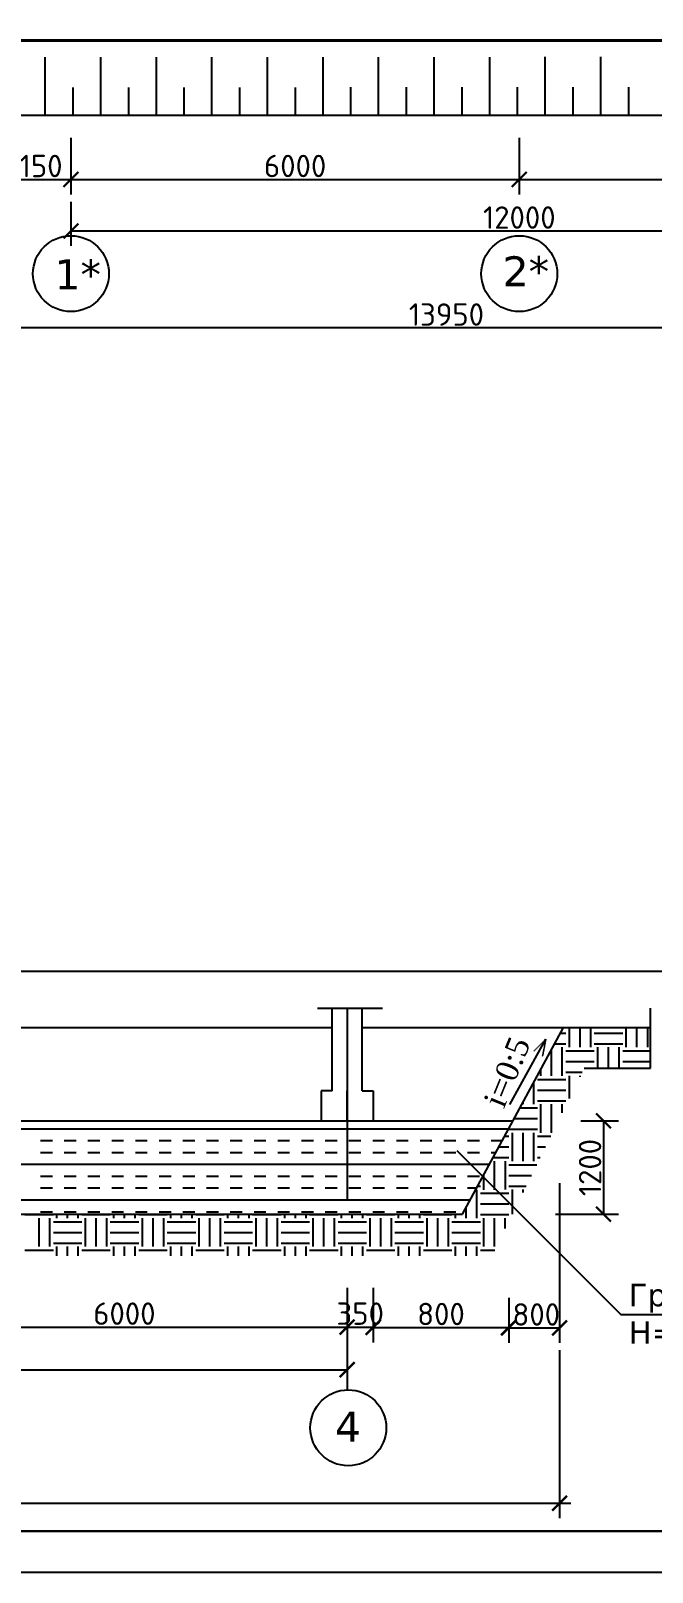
# Model space of a CAD drawing. Header units: millimetres. Extents: x 572274 to 2241483, y -888675 to -304135.
# Drawn here: x 801292 to 809607, y -667842 to -647212 of the extents above; entities that cross this region are included whole.
import ezdxf

# ---------------------------------------------------------------- set-up
doc = ezdxf.new("R2010")
doc.units = ezdxf.units.MM
doc.linetypes.add('ACAD_ISO10W100', pattern=[18, 12, -3, 0, -3])
doc.layers.add('RAMKA', color=19, linetype='Continuous')
doc.layers.add('ок', color=140, linetype='Continuous')
doc.styles.get("Standard").update_dxf_attribs({"font": 'isocpeur.ttf'})
doc.styles.add('TNRoman', font='timesbd.ttf')
doc.dimstyles.new('ISO-25$0', dxfattribs={"dimtxt": 300, "dimasz": 200, "dimexe": 100, "dimexo": 300, "dimgap": 50, "dimtad": 1, "dimdec": 0, "dimtxsty": 'Standard', "dimblk": 'OBLIQUE', "dimcen": 250, "dimdle": 150, "dimadec": 0, "dimazin": 0, "dimtfac": 1, "dimtdec": 0, "dimtmove": 0, "dimatfit": 3, "dimldrblk": 'OBLIQUE', "dimfxl": 1.25, "dimarcsym": 0})

# ---------------------------------------------------------------- blocks, each defined once
blk = doc.blocks.new('_ArchTick')
at = {"color": 0, "linetype": 'ByBlock', "const_width": 0.15}
blk.add_lwpolyline([(-0.5, -0.5), (0.5, 0.5)], dxfattribs=at)
blk = doc.blocks.new('*D1565')
at = {"layer": 'Defpoints', "color": 0, "lineweight": 25, "transparency": 16777216}
for p in [(801829, -648343), (800879, -648816), (801829, -649201)]:
    blk.add_point(p, dxfattribs=at)
at = {"layer": 'RAMKA', "color": 5, "lineweight": -2, "transparency": 16777216}
for p, q in [((801829, -648643), (801829, -649401)), ((800879, -649116), (800879, -649401)), ((800879, -649201), (801829, -649201))]:
    blk.add_line(p, q, dxfattribs=at)
at = {"layer": 'RAMKA', "color": 5, "lineweight": -2, "transparency": 16777216, "xscale": 200, "yscale": 200, "zscale": 200, "rotation": 180}
blk.add_blockref('_ArchTick', (800879, -649201), dxfattribs=at)
at = {"layer": 'RAMKA', "color": 5, "lineweight": -2, "transparency": 16777216, "xscale": 200, "yscale": 200, "zscale": 200}
blk.add_blockref('_ArchTick', (801829, -649201), dxfattribs=at)
at = {"layer": 'RAMKA', "color": 5, "transparency": 16777216, "insert": (801354, -649021), "char_height": 300, "attachment_point": 5}
blk.add_mtext('1150', dxfattribs=at)
blk = doc.blocks.new('*D1585')
at = {"layer": 'Defpoints', "color": 0, "lineweight": 25, "transparency": 16777216}
for p in [(801829, -648343), (807829, -648343), (807829, -649201)]:
    blk.add_point(p, dxfattribs=at)
at = {"layer": 'RAMKA', "color": 5, "lineweight": -2, "transparency": 16777216}
for p, q in [((801829, -648643), (801829, -649401)), ((807829, -648643), (807829, -649401)), ((801829, -649201), (807829, -649201))]:
    blk.add_line(p, q, dxfattribs=at)
at = {"layer": 'RAMKA', "color": 5, "lineweight": -2, "transparency": 16777216, "xscale": 200, "yscale": 200, "zscale": 200, "rotation": 180}
blk.add_blockref('_ArchTick', (801829, -649201), dxfattribs=at)
at = {"layer": 'RAMKA', "color": 5, "lineweight": -2, "transparency": 16777216, "xscale": 200, "yscale": 200, "zscale": 200}
blk.add_blockref('_ArchTick', (807829, -649201), dxfattribs=at)
at = {"layer": 'RAMKA', "color": 5, "transparency": 16777216, "insert": (804829, -649021), "char_height": 300, "attachment_point": 5}
blk.add_mtext('6000', dxfattribs=at)
blk = doc.blocks.new('*D1586')
at = {"layer": 'Defpoints', "color": 0, "lineweight": 25, "transparency": 16777216}
for p in [(813829, -648349), (807829, -648638), (813829, -649201)]:
    blk.add_point(p, dxfattribs=at)
at = {"layer": 'RAMKA', "color": 5, "lineweight": -2, "transparency": 16777216}
for p, q in [((813829, -648649), (813829, -649401)), ((807829, -648938), (807829, -649401)), ((807829, -649201), (813829, -649201))]:
    blk.add_line(p, q, dxfattribs=at)
at = {"layer": 'RAMKA', "color": 5, "lineweight": -2, "transparency": 16777216, "xscale": 200, "yscale": 200, "zscale": 200, "rotation": 180}
blk.add_blockref('_ArchTick', (807829, -649201), dxfattribs=at)
at = {"layer": 'RAMKA', "color": 5, "lineweight": -2, "transparency": 16777216, "xscale": 200, "yscale": 200, "zscale": 200}
blk.add_blockref('_ArchTick', (813829, -649201), dxfattribs=at)
at = {"layer": 'RAMKA', "color": 5, "transparency": 16777216, "insert": (810829, -649021), "char_height": 300, "attachment_point": 5}
blk.add_mtext('6000', dxfattribs=at)
blk = doc.blocks.new('*D1603')
at = {"layer": 'Defpoints', "color": 0, "lineweight": 25, "transparency": 16777216}
for p in [(799879, -649755), (813829, -649755), (799879, -651189)]:
    blk.add_point(p, dxfattribs=at)
at = {"layer": 'RAMKA', "color": 5, "lineweight": -2, "transparency": 16777216}
for p, q in [((799879, -650055), (799879, -651389)), ((813829, -650055), (813829, -651389)), ((813829, -651189), (799879, -651189))]:
    blk.add_line(p, q, dxfattribs=at)
at = {"layer": 'RAMKA', "color": 5, "lineweight": -2, "transparency": 16777216, "xscale": 200, "yscale": 200, "zscale": 200, "rotation": 180}
blk.add_blockref('_ArchTick', (799879, -651189), dxfattribs=at)
at = {"layer": 'RAMKA', "color": 5, "lineweight": -2, "transparency": 16777216, "xscale": 200, "yscale": 200, "zscale": 200}
blk.add_blockref('_ArchTick', (813829, -651189), dxfattribs=at)
at = {"layer": 'RAMKA', "color": 5, "transparency": 16777216, "insert": (806854, -651009), "char_height": 300, "attachment_point": 5}
blk.add_mtext('13950', dxfattribs=at)
blk = doc.blocks.new('*D1604')
at = {"layer": 'Defpoints', "color": 0, "lineweight": 25, "transparency": 16777216}
for p in [(799879, -648343), (842298, -655681), (842298, -659800)]:
    blk.add_point(p, dxfattribs=at)
at = {"layer": 'RAMKA', "color": 5, "lineweight": -2, "transparency": 16777216}
for p, q in [((799879, -648643), (799879, -660000)), ((842298, -655981), (842298, -660000)), ((799879, -659800), (842298, -659800))]:
    blk.add_line(p, q, dxfattribs=at)
at = {"layer": 'RAMKA', "color": 5, "lineweight": -2, "transparency": 16777216, "xscale": 200, "yscale": 200, "zscale": 200, "rotation": 180}
blk.add_blockref('_ArchTick', (799879, -659800), dxfattribs=at)
at = {"layer": 'RAMKA', "color": 5, "lineweight": -2, "transparency": 16777216, "xscale": 200, "yscale": 200, "zscale": 200}
blk.add_blockref('_ArchTick', (842298, -659800), dxfattribs=at)
at = {"layer": 'RAMKA', "color": 5, "transparency": 16777216, "insert": (821089, -659620), "char_height": 300, "attachment_point": 5}
blk.add_mtext('46430', dxfattribs=at)
blk = doc.blocks.new('*D1607')
at = {"layer": 'Defpoints', "color": 0, "lineweight": 25, "transparency": 16777216}
for p in [(813829, -649001), (801829, -649201), (813829, -649891)]:
    blk.add_point(p, dxfattribs=at)
at = {"layer": 'RAMKA', "color": 5, "lineweight": -2, "transparency": 16777216}
for p, q in [((813829, -649301), (813829, -650091)), ((801829, -649501), (801829, -650091)), ((801829, -649891), (813829, -649891))]:
    blk.add_line(p, q, dxfattribs=at)
at = {"layer": 'RAMKA', "color": 5, "lineweight": -2, "transparency": 16777216, "xscale": 200, "yscale": 200, "zscale": 200, "rotation": 180}
blk.add_blockref('_ArchTick', (801829, -649891), dxfattribs=at)
at = {"layer": 'RAMKA', "color": 5, "lineweight": -2, "transparency": 16777216, "xscale": 200, "yscale": 200, "zscale": 200}
blk.add_blockref('_ArchTick', (813829, -649891), dxfattribs=at)
at = {"layer": 'RAMKA', "color": 5, "transparency": 16777216, "insert": (807829, -649711), "char_height": 300, "attachment_point": 5}
blk.add_mtext('12000', dxfattribs=at)
blk = doc.blocks.new('*D1608')
at = {"layer": 'Defpoints', "color": 0, "lineweight": 25, "transparency": 16777216}
for p in [(807687, -663869), (805875, -664122), (807687, -664567)]:
    blk.add_point(p, dxfattribs=at)
at = {"layer": 'RAMKA', "color": 5, "lineweight": -2, "transparency": 16777216}
for p, q in [((807687, -664169), (807687, -664767)), ((805875, -664422), (805875, -664767)), ((805875, -664567), (807687, -664567))]:
    blk.add_line(p, q, dxfattribs=at)
at = {"layer": 'RAMKA', "color": 5, "lineweight": -2, "transparency": 16777216, "xscale": 200, "yscale": 200, "zscale": 200, "rotation": 180}
blk.add_blockref('_ArchTick', (805875, -664567), dxfattribs=at)
at = {"layer": 'RAMKA', "color": 5, "lineweight": -2, "transparency": 16777216, "xscale": 200, "yscale": 200, "zscale": 200}
blk.add_blockref('_ArchTick', (807687, -664567), dxfattribs=at)
at = {"layer": 'RAMKA', "color": 5, "transparency": 16777216, "insert": (806781, -664387), "char_height": 300, "attachment_point": 5}
blk.add_mtext('800', dxfattribs=at)
blk = doc.blocks.new('*D1610')
at = {"layer": 'Defpoints', "color": 0, "lineweight": 25, "transparency": 16777216}
for p in [(808368, -662336), (807687, -664162), (808368, -664573)]:
    blk.add_point(p, dxfattribs=at)
at = {"layer": 'RAMKA', "color": 5, "lineweight": -2, "transparency": 16777216}
for p, q in [((808368, -662636), (808368, -664773)), ((807687, -664462), (807687, -664773)), ((807687, -664573), (808368, -664573))]:
    blk.add_line(p, q, dxfattribs=at)
at = {"layer": 'RAMKA', "color": 5, "lineweight": -2, "transparency": 16777216, "xscale": 200, "yscale": 200, "zscale": 200, "rotation": 180}
blk.add_blockref('_ArchTick', (807687, -664573), dxfattribs=at)
at = {"layer": 'RAMKA', "color": 5, "lineweight": -2, "transparency": 16777216, "xscale": 200, "yscale": 200, "zscale": 200}
blk.add_blockref('_ArchTick', (808368, -664573), dxfattribs=at)
at = {"layer": 'RAMKA', "color": 5, "transparency": 16777216, "insert": (808056, -664393), "char_height": 300, "attachment_point": 5}
blk.add_mtext('800', dxfattribs=at)
blk = doc.blocks.new('*D1613')
at = {"layer": 'Defpoints', "color": 0, "lineweight": 25, "transparency": 16777216}
for p in [(805525, -663736), (805875, -663736), (805875, -664562)]:
    blk.add_point(p, dxfattribs=at)
at = {"layer": 'RAMKA', "color": 5, "lineweight": -2, "transparency": 16777216}
for p, q in [((805525, -664036), (805525, -664762)), ((805875, -664036), (805875, -664762)), ((805525, -664562), (805875, -664562))]:
    blk.add_line(p, q, dxfattribs=at)
at = {"layer": 'RAMKA', "color": 5, "lineweight": -2, "transparency": 16777216, "xscale": 200, "yscale": 200, "zscale": 200, "rotation": 180}
blk.add_blockref('_ArchTick', (805525, -664562), dxfattribs=at)
at = {"layer": 'RAMKA', "color": 5, "lineweight": -2, "transparency": 16777216, "xscale": 200, "yscale": 200, "zscale": 200}
blk.add_blockref('_ArchTick', (805875, -664562), dxfattribs=at)
at = {"layer": 'RAMKA', "color": 5, "transparency": 16777216, "insert": (805700, -664382), "char_height": 300, "attachment_point": 5}
blk.add_mtext('350', dxfattribs=at)
blk = doc.blocks.new('*D1614')
at = {"layer": 'Defpoints', "color": 0, "lineweight": 25, "transparency": 16777216}
for p in [(793695, -664563), (805525, -664574), (805525, -665132)]:
    blk.add_point(p, dxfattribs=at)
at = {"layer": 'RAMKA', "color": 5, "lineweight": -2, "transparency": 16777216}
for p, q in [((793695, -664863), (793695, -665332)), ((805525, -664874), (805525, -665332)), ((793695, -665132), (805525, -665132))]:
    blk.add_line(p, q, dxfattribs=at)
at = {"layer": 'RAMKA', "color": 5, "lineweight": -2, "transparency": 16777216, "xscale": 200, "yscale": 200, "zscale": 200, "rotation": 180}
blk.add_blockref('_ArchTick', (793695, -665132), dxfattribs=at)
at = {"layer": 'RAMKA', "color": 5, "lineweight": -2, "transparency": 16777216, "xscale": 200, "yscale": 200, "zscale": 200}
blk.add_blockref('_ArchTick', (805525, -665132), dxfattribs=at)
at = {"layer": 'RAMKA', "color": 5, "transparency": 16777216, "insert": (799610, -664952), "char_height": 300, "attachment_point": 5}
blk.add_mtext('12000', dxfattribs=at)
blk = doc.blocks.new('*D1615')
at = {"layer": 'Defpoints', "color": 0, "lineweight": 25, "transparency": 16777216}
for p in [(808351, -661801), (808013, -663051), (808956, -663051)]:
    blk.add_point(p, dxfattribs=at)
at = {"layer": 'RAMKA', "color": 5, "lineweight": -2, "transparency": 16777216}
for p, q in [((808651, -661801), (809156, -661801)), ((808956, -661801), (808956, -663051)), ((808313, -663051), (809156, -663051))]:
    blk.add_line(p, q, dxfattribs=at)
at = {"layer": 'RAMKA', "color": 5, "lineweight": -2, "transparency": 16777216, "xscale": 200, "yscale": 200, "zscale": 200}
for p, rotation in [((808956, -661801), 90), ((808956, -663051), 270)]:
    blk.add_blockref('_ArchTick', p, dxfattribs=dict(at, rotation=rotation))
at = {"layer": 'RAMKA', "color": 5, "transparency": 16777216, "insert": (808776, -662426), "char_height": 300, "attachment_point": 5, "rotation": 90}
blk.add_mtext('1200', dxfattribs=at)
blk = doc.blocks.new('*D1616')
at = {"layer": 'Defpoints', "color": 0, "lineweight": 25, "transparency": 16777216}
for p in [(799563, -663615), (805525, -663736), (805525, -664562)]:
    blk.add_point(p, dxfattribs=at)
at = {"layer": 'RAMKA', "color": 5, "lineweight": -2, "transparency": 16777216}
for p, q in [((799563, -663915), (799563, -664762)), ((805525, -664036), (805525, -664762)), ((799413, -664562), (805675, -664562))]:
    blk.add_line(p, q, dxfattribs=at)
at = {"layer": 'RAMKA', "color": 5, "lineweight": -2, "transparency": 16777216, "xscale": 200, "yscale": 200, "zscale": 200, "rotation": 180}
blk.add_blockref('_ArchTick', (799563, -664562), dxfattribs=at)
at = {"layer": 'RAMKA', "color": 5, "lineweight": -2, "transparency": 16777216, "xscale": 200, "yscale": 200, "zscale": 200}
blk.add_blockref('_ArchTick', (805525, -664562), dxfattribs=at)
at = {"layer": 'RAMKA', "color": 5, "transparency": 16777216, "insert": (802544, -664382), "char_height": 300, "attachment_point": 5}
blk.add_mtext('6000', dxfattribs=at)
blk = doc.blocks.new('*D1617')
at = {"layer": 'Defpoints', "color": 0, "lineweight": 25, "transparency": 16777216}
for p in [(790895, -664562), (808368, -664573), (808368, -666920)]:
    blk.add_point(p, dxfattribs=at)
at = {"layer": 'RAMKA', "color": 5, "lineweight": -2, "transparency": 16777216}
for p, q in [((790895, -664862), (790895, -667120)), ((808368, -664873), (808368, -667120)), ((790745, -666920), (808518, -666920))]:
    blk.add_line(p, q, dxfattribs=at)
at = {"layer": 'RAMKA', "color": 5, "lineweight": -2, "transparency": 16777216, "xscale": 200, "yscale": 200, "zscale": 200, "rotation": 180}
blk.add_blockref('_ArchTick', (790895, -666920), dxfattribs=at)
at = {"layer": 'RAMKA', "color": 5, "lineweight": -2, "transparency": 16777216, "xscale": 200, "yscale": 200, "zscale": 200}
blk.add_blockref('_ArchTick', (808368, -666920), dxfattribs=at)
at = {"layer": 'RAMKA', "color": 5, "transparency": 16777216, "insert": (799632, -666740), "char_height": 300, "attachment_point": 5}
blk.add_mtext('15900', dxfattribs=at)

msp = doc.modelspace()

# ---------------------------------------------------------------- hatches: boundary and pattern name
at = {"linetype": 'ByBlock', "ltscale": 50}
h = msp.add_hatch(dxfattribs=at)
h.set_pattern_fill('EARTH', color=256, scale=60, style=0)
h.set_pattern_definition([(0, (139415.5, -1420103.14), (381, 381), [381, -381]), (0, (139415.5, -1419960.27), (381, 381), [381, -381]), (0, (139415.5, -1419817.4), (381, 381), [381, -381]), (90, (139463.13, -1419769.77), (-381, 381), [381, -381]), (90, (139606, -1419769.77), (-381, 381), [381, -381]), (90, (139748.9, -1419769.77), (-381, 381), [381, -381])])
h.paths.add_polyline_path([(808698.725, -661096.816), (809584.925, -661096.816), (809584.925, -660550.794), (808419.909, -660550.794), (807340.81, -662546.906), (807772.523, -662978.223)])

# ---------------------------------------------------------------- linework, layer by layer
at = {"color": 0, "linetype": 'ByBlock', "lineweight": 40, "ltscale": 100}
msp.add_line((800878.601, -647342.794), (812098.453, -647342.794), dxfattribs=at)
at = {"ltscale": 5}
for p, q in [((801485.728, -648342.248), (801485.019, -647565.805)), ((802229.265, -648342.248), (802228.555, -647565.805)), ((802972.801, -648341.702), (802972.092, -647565.259)), ((803716.337, -648341.156), (803715.628, -647564.712)), ((804459.874, -648341.156), (804459.165, -647564.712)), ((805203.41, -648340.609), (805202.701, -647564.166)), ((805946.946, -648339.117), (805946.236, -647562.674)), ((806690.483, -648339.117), (806689.773, -647562.674)), ((807434.019, -648338.571), (807433.309, -647562.128)), ((808177.555, -648338.025), (808176.846, -647561.582)), ((808921.092, -648338.025), (808920.382, -647561.582)), ((801858.222, -648342.587), (801857.882, -647970.402)), ((802601.758, -648342.041), (802601.418, -647969.856)), ((803342.425, -648341.495), (803342.765, -647969.309)), ((804088.831, -648341.495), (804088.491, -647969.309)), ((804832.367, -648340.948), (804832.027, -647968.763)), ((805573.033, -648339.456), (805573.374, -647967.271)), ((806319.439, -648339.456), (806319.099, -647967.271)), ((807062.976, -648338.91), (807062.635, -647966.725)), ((807803.643, -648338.364), (807803.983, -647966.179)), ((808550.049, -648338.364), (808549.708, -647966.179)), ((809293.585, -648337.818), (809293.245, -647965.633))]:
    msp.add_line(p, q, dxfattribs=at)
at = {"color": 0, "linetype": 'ByBlock', "ltscale": 100}
msp.add_line((799878.601, -648342.794), (812098.453, -648342.794), dxfattribs=at)
at = {"ltscale": 50}
for p, q in [((805127.379, -660293.924), (805996.491, -660293.924)), ((805525.495, -660295.346), (805525.495, -662857.446)), ((799762.534, -660550.794), (805325.495, -660550.794)), ((805725.495, -660550.794), (809584.925, -660550.794)), ((807068.408, -663050.794), (808419.909, -660550.794)), ((807702.312, -661584.814), (808186.376, -660706.589)), ((791495.391, -661800.794), (807744.158, -661800.794)), ((791546.165, -661906.572), (807686.975, -661906.572)), ((801421.768, -662065.322), (801580.518, -662065.322)), ((801421.768, -662224.072), (801580.518, -662224.072)), ((801739.268, -662065.322), (801898.018, -662065.322)), ((801739.268, -662224.072), (801898.018, -662224.072)), ((802056.768, -662065.322), (802215.518, -662065.322)), ((802056.768, -662224.072), (802215.518, -662224.072)), ((802374.268, -662065.322), (802533.018, -662065.322)), ((802374.268, -662224.072), (802533.018, -662224.072)), ((802691.768, -662065.322), (802850.518, -662065.322)), ((802691.768, -662224.072), (802850.518, -662224.072)), ((803009.268, -662065.322), (803168.018, -662065.322)), ((803009.268, -662224.072), (803168.018, -662224.072)), ((803326.768, -662065.322), (803485.518, -662065.322)), ((803326.768, -662224.072), (803485.518, -662224.072)), ((803644.268, -662065.322), (803803.018, -662065.322)), ((803644.268, -662224.072), (803803.018, -662224.072)), ((803961.768, -662065.322), (804120.518, -662065.322)), ((803961.768, -662224.072), (804120.518, -662224.072)), ((804279.268, -662065.322), (804438.018, -662065.322)), ((804279.268, -662224.072), (804438.018, -662224.072)), ((804596.768, -662065.322), (804755.518, -662065.322)), ((804596.768, -662224.072), (804755.518, -662224.072)), ((804914.268, -662065.322), (805073.018, -662065.322)), ((804914.268, -662224.072), (805073.018, -662224.072)), ((805231.768, -662065.322), (805390.518, -662065.322)), ((805231.768, -662224.072), (805390.518, -662224.072)), ((805549.268, -662065.322), (805708.018, -662065.322)), ((805549.268, -662224.072), (805708.018, -662224.072)), ((805866.768, -662065.322), (806025.518, -662065.322)), ((805866.768, -662224.072), (806025.518, -662224.072)), ((806184.268, -662065.322), (806343.018, -662065.322)), ((806184.268, -662224.072), (806343.018, -662224.072)), ((806501.768, -662065.322), (806660.518, -662065.322)), ((806501.768, -662224.072), (806660.518, -662224.072)), ((806819.268, -662065.322), (806978.018, -662065.322)), ((806819.268, -662224.072), (806978.018, -662224.072)), ((806991.899, -662198.315), (809187.222, -664391.624)), ((807136.768, -662065.322), (807295.518, -662065.322)), ((807136.768, -662224.072), (807295.518, -662224.072)), ((807454.268, -662065.322), (807601.154, -662065.322)), ((807454.268, -662224.072), (807515.334, -662224.072)), ((791774.765, -662382.822), (807429.514, -662382.822)), ((801421.768, -662541.572), (801580.518, -662541.572)), ((801739.268, -662541.572), (801898.018, -662541.572)), ((802056.768, -662541.572), (802215.518, -662541.572)), ((802374.268, -662541.572), (802533.018, -662541.572)), ((802691.768, -662541.572), (802850.518, -662541.572)), ((803009.268, -662541.572), (803168.018, -662541.572)), ((803326.768, -662541.572), (803485.518, -662541.572)), ((803644.268, -662541.572), (803803.018, -662541.572)), ((803961.768, -662541.572), (804120.518, -662541.572)), ((804279.268, -662541.572), (804438.018, -662541.572)), ((804596.768, -662541.572), (804755.518, -662541.572)), ((804914.268, -662541.572), (805073.018, -662541.572)), ((805231.768, -662541.572), (805390.518, -662541.572)), ((805549.268, -662541.572), (805708.018, -662541.572)), ((805866.768, -662541.572), (806025.518, -662541.572)), ((806184.268, -662541.572), (806343.018, -662541.572)), ((806501.768, -662541.572), (806660.518, -662541.572)), ((806819.268, -662541.572), (806978.018, -662541.572)), ((807136.768, -662541.572), (807295.518, -662541.572)), ((792003.365, -662859.072), (807172.053, -662859.072)), ((801421.768, -662700.322), (801580.518, -662700.322)), ((801739.268, -662700.322), (801898.018, -662700.322)), ((802056.768, -662700.322), (802215.518, -662700.322)), ((802374.268, -662700.322), (802533.018, -662700.322)), ((802691.768, -662700.322), (802850.518, -662700.322)), ((803009.268, -662700.322), (803168.018, -662700.322)), ((803326.768, -662700.322), (803485.518, -662700.322)), ((803644.268, -662700.322), (803803.018, -662700.322)), ((803961.768, -662700.322), (804120.518, -662700.322)), ((804279.268, -662700.322), (804438.018, -662700.322)), ((804596.768, -662700.322), (804755.518, -662700.322)), ((804914.268, -662700.322), (805073.018, -662700.322)), ((805231.768, -662700.322), (805390.518, -662700.322)), ((805549.268, -662700.322), (805708.018, -662700.322)), ((805866.768, -662700.322), (806025.518, -662700.322)), ((806184.268, -662700.322), (806343.018, -662700.322)), ((806501.768, -662700.322), (806660.518, -662700.322)), ((806819.268, -662700.322), (806978.018, -662700.322)), ((807136.768, -662700.322), (807257.873, -662700.322)), ((792095.391, -663050.794), (807068.408, -663050.794)), ((801421.768, -663017.822), (801580.518, -663017.822)), ((801739.268, -663017.822), (801898.018, -663017.822)), ((802056.768, -663017.822), (802215.518, -663017.822)), ((802374.268, -663017.822), (802533.018, -663017.822)), ((802691.768, -663017.822), (802850.518, -663017.822)), ((803009.268, -663017.822), (803168.018, -663017.822)), ((803326.768, -663017.822), (803485.518, -663017.822)), ((803644.268, -663017.822), (803803.018, -663017.822)), ((803961.768, -663017.822), (804120.518, -663017.822)), ((804279.268, -663017.822), (804438.018, -663017.822)), ((804596.768, -663017.822), (804755.518, -663017.822)), ((804914.268, -663017.822), (805073.018, -663017.822)), ((805231.768, -663017.822), (805390.518, -663017.822)), ((805549.268, -663017.822), (805708.018, -663017.822)), ((805866.768, -663017.822), (806025.518, -663017.822)), ((806184.268, -663017.822), (806343.018, -663017.822)), ((806501.768, -663017.822), (806660.518, -663017.822)), ((806819.268, -663017.822), (806978.018, -663017.822)), ((805525.495, -664217.572), (805525.495, -665402.702)), ((809187.222, -664391.624), (812381.913, -664391.624))]:
    msp.add_line(p, q, dxfattribs=at)
at = {"lineweight": 25}
for p, q in [((805325.495, -661400.794), (805325.495, -660293.924)), ((805725.495, -661400.794), (805725.495, -660293.924)), ((805325.495, -661400.794), (805175.495, -661400.794)), ((805175.495, -661400.794), (805175.495, -661800.794)), ((805525.495, -661800.794), (805525.495, -661400.794)), ((805725.495, -661400.794), (805875.495, -661400.794)), ((805875.495, -661400.794), (805875.495, -661800.794))]:
    msp.add_line(p, q, dxfattribs=at)
at = {"linetype": 'ByBlock', "ltscale": 50}
for p, q in [((809584.925, -661096.816), (809584.925, -660291.339)), ((808698.725, -661096.816), (809584.925, -661096.816)), ((807356.135, -662722.769), (807356.135, -662562.217)), ((807260.885, -663103.769), (807260.885, -662722.769)), ((807271.485, -662675.144), (807308.51, -662675.144)), ((807308.51, -662770.394), (807564.503, -662770.394)), ((807499.01, -662722.769), (807499.01, -662704.961)), ((801212.51, -663056.144), (801593.51, -663056.144)), ((801641.135, -663103.769), (801641.135, -663050.794)), ((801784.01, -663103.769), (801784.01, -663050.794)), ((801926.885, -663103.769), (801926.885, -663050.794)), ((801974.51, -663056.144), (802355.51, -663056.144)), ((802403.135, -663103.769), (802403.135, -663050.794)), ((802546.01, -663103.769), (802546.01, -663050.794)), ((802688.885, -663103.769), (802688.885, -663050.794)), ((802736.51, -663056.144), (803117.51, -663056.144)), ((803165.135, -663103.769), (803165.135, -663050.794)), ((803308.01, -663103.769), (803308.01, -663050.794)), ((803450.885, -663103.769), (803450.885, -663050.794)), ((803498.51, -663056.144), (803879.51, -663056.144)), ((803927.135, -663103.769), (803927.135, -663050.794)), ((804070.01, -663103.769), (804070.01, -663050.794)), ((804212.885, -663103.769), (804212.885, -663050.794)), ((804260.51, -663056.144), (804641.51, -663056.144)), ((804689.135, -663103.769), (804689.135, -663050.794)), ((804832.01, -663103.769), (804832.01, -663050.794)), ((804974.885, -663103.769), (804974.885, -663050.794)), ((805022.51, -663056.144), (805403.51, -663056.144)), ((805451.135, -663103.769), (805451.135, -663050.794)), ((805594.01, -663103.769), (805594.01, -663050.794)), ((805736.885, -663103.769), (805736.885, -663050.794)), ((805784.51, -663056.144), (806165.51, -663056.144)), ((806213.135, -663103.769), (806213.135, -663050.794)), ((806356.01, -663103.769), (806356.01, -663050.794)), ((806498.885, -663103.769), (806498.885, -663050.794)), ((806546.51, -663056.144), (806927.51, -663056.144)), ((806975.135, -663103.769), (806975.135, -663050.794)), ((807118.01, -663103.769), (807118.01, -662959.041)), ((807308.51, -662913.269), (807689.51, -662913.269)), ((807308.51, -663056.144), (807689.51, -663056.144)), ((807737.135, -663050.109), (807737.135, -662942.867)), ((801403.01, -663484.769), (801403.01, -663103.769)), ((801545.885, -663484.769), (801545.885, -663103.769)), ((801593.51, -663151.394), (801974.51, -663151.394)), ((802022.135, -663484.769), (802022.135, -663103.769)), ((802165.01, -663484.769), (802165.01, -663103.769)), ((802307.885, -663484.769), (802307.885, -663103.769)), ((802355.51, -663151.394), (802736.51, -663151.394)), ((802784.135, -663484.769), (802784.135, -663103.769)), ((802927.01, -663484.769), (802927.01, -663103.769)), ((803069.885, -663484.769), (803069.885, -663103.769)), ((803117.51, -663151.394), (803498.51, -663151.394)), ((803546.135, -663484.769), (803546.135, -663103.769)), ((803689.01, -663484.769), (803689.01, -663103.769)), ((803831.885, -663484.769), (803831.885, -663103.769)), ((803879.51, -663151.394), (804260.51, -663151.394)), ((804308.135, -663484.769), (804308.135, -663103.769)), ((804451.01, -663484.769), (804451.01, -663103.769)), ((804593.885, -663484.769), (804593.885, -663103.769)), ((804641.51, -663151.394), (805022.51, -663151.394)), ((805070.135, -663484.769), (805070.135, -663103.769)), ((805213.01, -663484.769), (805213.01, -663103.769)), ((805355.885, -663484.769), (805355.885, -663103.769)), ((805403.51, -663151.394), (805784.51, -663151.394)), ((805832.135, -663484.769), (805832.135, -663103.769)), ((805975.01, -663484.769), (805975.01, -663103.769)), ((806117.885, -663484.769), (806117.885, -663103.769)), ((806165.51, -663151.394), (806546.51, -663151.394)), ((806594.135, -663484.769), (806594.135, -663103.769)), ((806737.01, -663484.769), (806737.01, -663103.769)), ((806879.885, -663484.769), (806879.885, -663103.769)), ((806927.51, -663151.394), (807308.51, -663151.394)), ((807356.135, -663484.769), (807356.135, -663103.769)), ((807499.01, -663484.769), (807499.01, -663103.769)), ((807641.885, -663243.592), (807641.885, -663103.769)), ((801593.51, -663294.269), (801974.51, -663294.269)), ((801593.51, -663437.144), (801974.51, -663437.144)), ((802355.51, -663294.269), (802736.51, -663294.269)), ((802355.51, -663437.144), (802736.51, -663437.144)), ((803117.51, -663294.269), (803498.51, -663294.269)), ((803117.51, -663437.144), (803498.51, -663437.144)), ((803879.51, -663294.269), (804260.51, -663294.269)), ((803879.51, -663437.144), (804260.51, -663437.144)), ((804641.51, -663294.269), (805022.51, -663294.269)), ((804641.51, -663437.144), (805022.51, -663437.144)), ((805403.51, -663294.269), (805784.51, -663294.269)), ((805403.51, -663437.144), (805784.51, -663437.144)), ((806165.51, -663294.269), (806546.51, -663294.269)), ((806165.51, -663437.144), (806546.51, -663437.144)), ((806927.51, -663294.269), (807308.51, -663294.269)), ((806927.51, -663437.144), (807308.51, -663437.144)), ((801212.51, -663532.394), (801593.51, -663532.394)), ((801641.135, -663607.153), (801641.135, -663484.769)), ((801784.01, -663607.153), (801784.01, -663484.769)), ((801926.885, -663607.153), (801926.885, -663484.769)), ((801974.51, -663532.394), (802355.51, -663532.394)), ((802403.135, -663607.153), (802403.135, -663484.769)), ((802546.01, -663607.153), (802546.01, -663484.769)), ((802688.885, -663607.153), (802688.885, -663484.769)), ((802736.51, -663532.394), (803117.51, -663532.394)), ((803165.135, -663607.153), (803165.135, -663484.769)), ((803308.01, -663607.153), (803308.01, -663484.769)), ((803450.885, -663607.153), (803450.885, -663484.769)), ((803498.51, -663532.394), (803879.51, -663532.394)), ((803927.135, -663607.153), (803927.135, -663484.769)), ((804070.01, -663607.153), (804070.01, -663484.769)), ((804212.885, -663607.153), (804212.885, -663484.769)), ((804260.51, -663532.394), (804641.51, -663532.394)), ((804689.135, -663607.153), (804689.135, -663484.769)), ((804832.01, -663607.153), (804832.01, -663484.769)), ((804974.885, -663607.153), (804974.885, -663484.769)), ((805022.51, -663532.394), (805403.51, -663532.394)), ((805451.135, -663607.153), (805451.135, -663484.769)), ((805594.01, -663607.153), (805594.01, -663484.769)), ((805736.885, -663607.153), (805736.885, -663484.769)), ((805784.51, -663532.394), (806165.51, -663532.394)), ((806213.135, -663607.153), (806213.135, -663484.769)), ((806356.01, -663607.153), (806356.01, -663484.769)), ((806498.885, -663607.153), (806498.885, -663484.769)), ((806546.51, -663532.394), (806927.51, -663532.394)), ((806975.135, -663607.153), (806975.135, -663484.769)), ((807118.01, -663607.153), (807118.01, -663484.769)), ((807260.885, -663607.153), (807260.885, -663484.769)), ((807308.51, -663532.394), (807499.71, -663532.394))]:
    msp.add_line(p, q, dxfattribs=at)
at = {"lineweight": 30}
msp.add_lwpolyline([(788415.662, -603602.499), (860515.656, -603602.499), (860515.656, -667292.499), (788415.662, -667292.499)], close=True, dxfattribs=at)
at = {"ltscale": 50}
msp.add_circle((805540.334, -665910.382), 507.897, dxfattribs=at)
at = {"layer": 'Defpoints', "color": 1}
msp.add_lwpolyline([(832965.662, -635172.499), (786765.662, -635172.499), (786765.662, -667842.499), (832965.662, -667842.499)], close=True, dxfattribs=at)
at = {"layer": 'RAMKA'}
for centre in [(801828.601, -650462.561), (807828.601, -650462.561)]:
    msp.add_circle(centre, 507.897, dxfattribs=at)
at = {"layer": 'ок', "color": 0, "linetype": 'ACAD_ISO10W100', "lineweight": 13}
for p, q in [((808186.376, -660706.589), (808025.819, -660866.667)), ((808186.376, -660706.589), (808140.726, -660934.259)), ((808140.726, -660934.259), (808186.376, -660706.589))]:
    msp.add_line(p, q, dxfattribs=at)

# ---------------------------------------------------------------- texts
at = {"ltscale": 50, "char_height": 400, "width": 402.59419, "attachment_point": 1}
for s, insert in [('{\\fVerdana|b0|i0|c204|p34;1*}', (801607.579, -650270.88)), ('{\\fVerdana|b0|i0|c204|p34;2*}', (807605.153, -650229.865)), ('{\\fVerdana|b0|i0|c204|p34;4}', (805361.74, -665694.376))]:
    msp.add_mtext(s, dxfattribs=dict(at, insert=insert))
at = {"insert": (807343.905, -661535.876), "char_height": 300, "width": 1543.87019, "attachment_point": 1, "rotation": 67.8094287, "style": 'TNRoman'}
msp.add_mtext('{\\fTimes New Roman|b0|i0|c204|p18;i=0:5}', dxfattribs=at)
at = {"lineweight": 0, "ltscale": 2, "insert": (809292.657, -663982.86), "char_height": 300, "width": 5177.76783, "attachment_point": 1}
msp.add_mtext('{\\fVerdana|b0|i0|c204|p34;Грунтовая подушка Н=1200мм}', dxfattribs=at)

# ---------------------------------------------------------------- dimensions: what is measured, and where the dimension line sits
at = {"layer": 'RAMKA'}
for base, p1, p2, text, override, picture, middle in [((842298.453, -659800.154), (799878.601, -648342.794), (842298.453, -655680.73), '46430', {"dimexe": 200, "dimgap": 30, "dimdec": 2, "dimblk": 'ArchTick', "dimcen": 200, "dimdle": 0, "dimclrd": 5, "dimclre": 5, "dimclrt": 5, "dimtdec": 2, "dimldrblk": 'ArchTick'}, '*D1604', (821088.527, -659620.154)), ((801828.601, -649200.528), (800878.601, -648816.087), (801828.601, -648342.794), '1150', {"dimexe": 200, "dimgap": 30, "dimdec": 2, "dimblk": 'ArchTick', "dimcen": 200, "dimdle": 0, "dimclrd": 5, "dimclre": 5, "dimclrt": 5, "dimtdec": 2, "dimldrblk": 'ArchTick'}, '*D1565', (801353.601, -649020.528)), ((805525.495, -664561.952), (799562.534, -663615.093), (805525.495, -663735.84), '6000', {"dimexe": 200, "dimgap": 30, "dimdec": 2, "dimblk": 'ArchTick', "dimcen": 200, "dimclrd": 5, "dimclre": 5, "dimclrt": 5, "dimtdec": 2, "dimldrblk": 'ArchTick'}, '*D1616', (802544.014, -664381.952)), ((807686.975, -664567.391), (805875.495, -664122.314), (807686.975, -663868.94), '800', {"dimexe": 200, "dimgap": 30, "dimdec": 2, "dimrnd": 0, "dimtxsty": 'Standard', "dimblk": 'ArchTick', "dimcen": 200, "dimdle": 0, "dimclrd": 5, "dimclre": 5, "dimclrt": 5, "dimtdec": 2, "dimldrblk": 'ArchTick'}, '*D1608', (806781.235, -664387.391)), ((808368.408, -666920.429), (790895.391, -664561.725), (808368.408, -664573.182), '15900', {"dimexe": 200, "dimgap": 30, "dimdec": 2, "dimblk": 'ArchTick', "dimcen": 200, "dimclrd": 5, "dimclre": 5, "dimclrt": 5, "dimtdec": 2, "dimldrblk": 'ArchTick'}, '*D1617', (799631.9, -666740.429)), ((805525.495, -665131.637), (793695.391, -664562.975), (805525.495, -664574.432), '12000', {"dimexe": 200, "dimgap": 30, "dimdec": 2, "dimrnd": 0, "dimtxsty": 'Standard', "dimblk": 'ArchTick', "dimcen": 200, "dimdle": 0, "dimclrd": 5, "dimclre": 5, "dimclrt": 5, "dimtdec": 2, "dimldrblk": 'ArchTick'}, '*D1614', (799610.443, -664951.637))]:
    dim = msp.add_linear_dim(base=base, p1=p1, p2=p2, text=text, dimstyle='ISO-25$0', override=override, dxfattribs=at)
    dim.commit()
    dim.dimension.update_dxf_attribs({"geometry": picture, "text_midpoint": middle})
for base, p1, p2, picture, middle in [((807828.601, -649200.528), (801828.601, -648342.794), (807828.601, -648342.794), '*D1585', (804828.601, -649020.528)), ((813828.601, -649200.528), (807828.601, -648638.364), (813828.601, -648348.729), '*D1586', (810828.601, -649020.528)), ((813828.601, -649891.361), (801828.601, -649200.528), (813828.601, -649000.528), '*D1607', (807828.601, -649711.361)), ((799878.601, -651188.67), (813828.601, -649754.665), (799878.601, -649754.665), '*D1603', (806853.601, -651008.67))]:
    dim = msp.add_linear_dim(base=base, p1=p1, p2=p2, dimstyle='ISO-25$0', override={"dimexe": 200, "dimgap": 30, "dimdec": 2, "dimblk": 'ArchTick', "dimcen": 200, "dimdle": 0, "dimclrd": 5, "dimclre": 5, "dimclrt": 5, "dimtdec": 2, "dimldrblk": 'ArchTick'}, dxfattribs=at)
    dim.commit()
    dim.dimension.update_dxf_attribs({"geometry": picture, "text_midpoint": middle})
dim = msp.add_linear_dim(base=(808956.352, -663050.794), p1=(808351.193, -661800.794), p2=(808013.318, -663050.794), angle=90, text='1200', dimstyle='ISO-25$0', override={"dimexe": 200, "dimgap": 30, "dimdec": 2, "dimrnd": 0, "dimtxsty": 'Standard', "dimblk": 'ArchTick', "dimcen": 200, "dimdle": 0, "dimclrd": 5, "dimclre": 5, "dimclrt": 5, "dimtdec": 2, "dimldrblk": 'ArchTick'}, dxfattribs=at)
dim.commit()
dim.dimension.update_dxf_attribs({"geometry": '*D1615', "text_midpoint": (808776.352, -662425.794)})
for base, p1, p2, text, picture, middle in [((808368.408, -664573.182), (807686.975, -664161.876), (808368.408, -662336.368), '800', '*D1610', (808056.283, -664573.182)), ((805875.495, -664561.952), (805525.495, -663735.84), (805875.495, -663735.84), '350', '*D1613', (805700.495, -664561.952))]:
    dim = msp.add_linear_dim(base=base, p1=p1, p2=p2, text=text, dimstyle='ISO-25$0', override={"dimexe": 200, "dimgap": 30, "dimdec": 2, "dimrnd": 0, "dimtxsty": 'Standard', "dimblk": 'ArchTick', "dimcen": 200, "dimdle": 0, "dimclrd": 5, "dimclre": 5, "dimclrt": 5, "dimtdec": 2, "dimldrblk": 'ArchTick'}, dxfattribs=at)
    dim.commit()
    dim.dimension.update_dxf_attribs({"geometry": picture, "text_midpoint": middle, "dimtype": 160})

doc.saveas('drawing.dxf')
